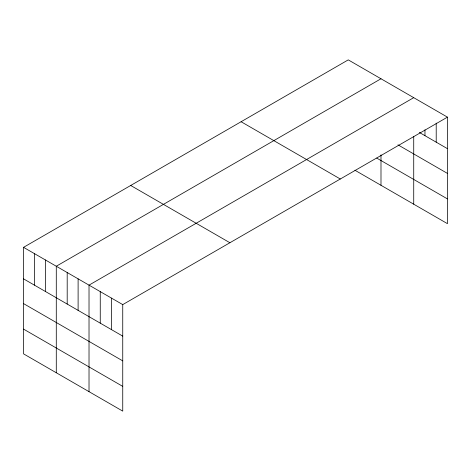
<?xml version="1.0" encoding="UTF-8"?>
<svg xmlns="http://www.w3.org/2000/svg" width="471" height="471" viewBox="0 0 471 471"><rect width="100%" height="100%" fill="white"/><g stroke="black" fill="none" stroke-linecap="round" stroke-linejoin="round"><path stroke-width="0.71" d="M23.55 247.34L122.743 304.607L122.743 411.13L23.55 353.856L23.55 247.34L348.257 59.87L447.45 117.144L447.45 223.66L354.922 170.243M380.992 78.769L56.284 266.239L56.284 372.755M413.726 97.668L89.019 285.138L89.019 391.654M122.743 304.607L447.45 117.144M419.343 132.433L447.45 148.665M397.96 144.838L447.45 173.41M376.747 158.091L447.45 198.909M241.105 121.736L340.298 179.004M130.702 185.474L229.895 242.742M23.55 278.861L122.743 336.129M23.55 303.607L122.743 360.88M23.55 329.111L122.743 386.379M436.211 123.114L436.211 142.171M424.966 129.819L424.966 135.683M413.726 136.472L413.726 204.19M380.992 154.877L380.992 185.291M111.503 298.119L111.503 329.641M100.258 291.626L100.258 323.147M78.109 278.838L78.109 310.36M67.194 272.538L67.194 304.06M45.375 259.939L45.375 291.461M34.46 253.639L34.46 285.161"/></g></svg>
